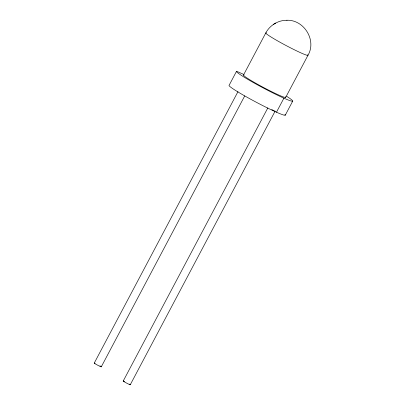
<?xml version="1.0" encoding="UTF-8"?>
<svg xmlns="http://www.w3.org/2000/svg" width="405" height="405" viewBox="0 0 405 405"><rect width="100%" height="100%" fill="white"/><g stroke="black" fill="none" stroke-linecap="round" stroke-linejoin="round"><path stroke-width="0.61" d="M243.891 74.5L236.555 71.245L229.124 85.278A31.833 2.167 27.9 0 0 258.36 103.336A31.833 2.167 27.9 0 0 284.867 114.407M243.481 75.062L265.776 32.962C269.811 25.247 278.291 20.128 287.008 20.255M94.254 363.088L237.968 91.667M101.291 366.808L244.706 95.945M123.236 381.014L267.832 107.917M130.268 384.735L275.162 111.076M276.478 112.205L283.905 98.172M285.692 97.382L307.982 55.282C316.872 40.252 303.937 19.561 286.836 20.25M285.297 115.136L292.724 101.103M275.658 23.065L273.522 24.356M307.658 54.736A23.875 1.625 27.9 0 1 286.264 45.633A23.875 1.625 27.9 0 1 266.348 32.886M285.368 96.835A23.875 1.625 27.9 0 1 263.974 87.733A23.875 1.625 27.9 0 1 244.058 74.986M286.715 96.355A31.833 2.167 27.9 0 1 272.565 92.77A31.833 2.167 27.9 0 1 236.555 71.245M274.403 110.859A3.979 0.268 27.9 0 1 271.796 109.603M129.478 384.112A3.979 0.268 27.9 0 1 128.977 384.279A3.979 0.268 27.9 0 1 124.026 381.632A3.979 0.268 27.9 0 1 124.527 381.464M99.964 365.862A3.979 0.268 27.9 0 1 100.526 366.591A3.979 0.268 27.9 0 1 95.585 364.034A3.979 0.268 27.9 0 1 95.018 363.31"/></g></svg>
